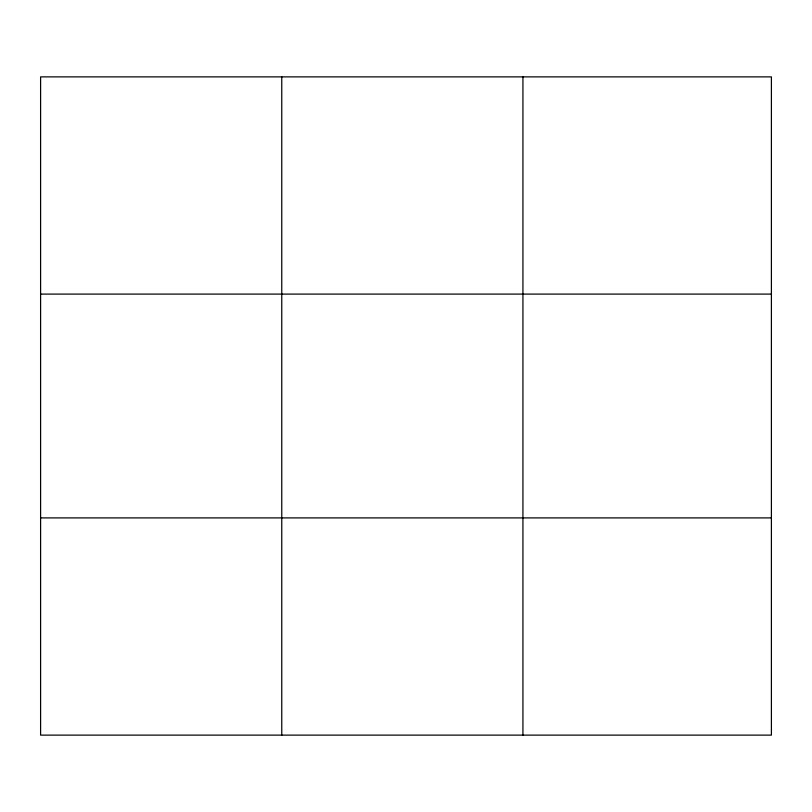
<?xml version="1.0" encoding="UTF-8"?>
<svg xmlns="http://www.w3.org/2000/svg" width="812" height="812" viewBox="0 0 812 812"><rect width="100%" height="100%" fill="white"/><g stroke="black" fill="none" stroke-linecap="round" stroke-linejoin="round"><path stroke-width="1.22" d="M281.764 76.876L281.764 735.124M522.928 76.876L522.928 735.124M771.4 294.096L771.4 76.876L40.6 76.876L40.6 735.124L771.4 735.124L771.4 294.096L40.6 294.096M40.6 517.904L771.4 517.904"/></g></svg>
